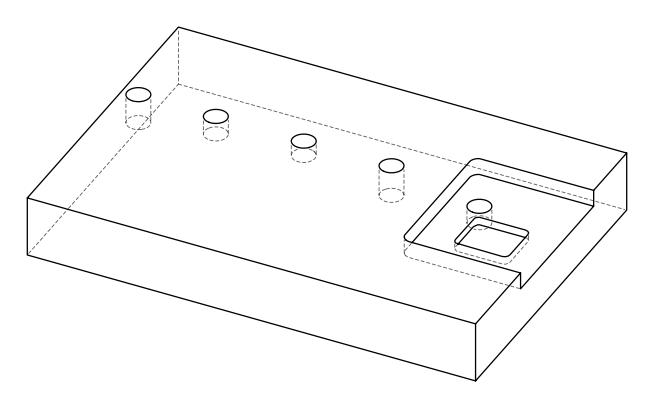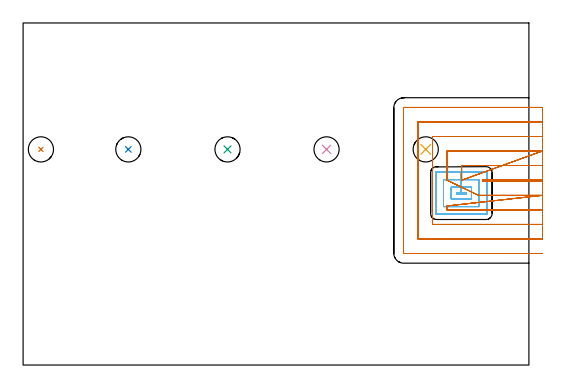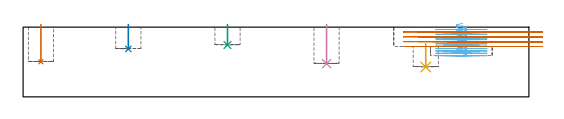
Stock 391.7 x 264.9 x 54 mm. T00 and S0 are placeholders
(PLAN: 7 operations, 2 tool changes, 24.8 min)
(1 INDEXABLE_INSERT_DRILL_BLIND_HOLE_FROM_SOLID | STEP1POCKET | NXT0302_010 | 0.12 min | 7924 mm3)
(2 INDEXABLE_INSERT_DRILL_BLIND_HOLE_FROM_SOLID_1 | STEP1POCKET_1 | NXT0302_010 | 0.08 min | 4972 mm3)
(3 INDEXABLE_INSERT_DRILL_BLIND_HOLE_FROM_SOLID_2 | STEP1POCKET_2 | NXT0302_010 | 0.07 min | 4077 mm3)
(4 INDEXABLE_INSERT_DRILL_BLIND_HOLE_FROM_SOLID_3 | STEP1POCKET_3 | NXT0302_010 | 0.12 min | 8373 mm3)
(5 INDEXABLE_INSERT_DRILL_BLIND_HOLE_FROM_SOLID_4 | STEP1POCKET_4 | NXT0302_010 | 0.08 min | 9146 mm3)
(6 MILL_RECTANGULAR_POCKET | POCKET_RECTANGULAR_STRAIGHT | UGT0201_007 | Follow Part, ap 2, ae 75% | 8.7 min | 42641 mm3)
(7 MILL_SLOT | SLOT_PARTIAL_RECTANGULAR | UGT0201_133 | Follow Part, ap 3.75, ae 75% | 15.67 min | 167221 mm3)
(TOOL NXT0302_010 | Index. Insert Drill 19.5mm [880-D1950L25-05] | D19.5 PA176 FL98 Z2)
(TOOL UGT0201_007 | End Mill 8 mm | D8 FL19 Z4)
(TOOL UGT0201_133 | Carbide End Mill 15.0 | D15 FL30 Z4)
(OP 1 INDEXABLE_INSERT_DRILL_BLIND_HOLE_FROM_SOLID)
G17 G21 G94 G90
T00 M6
G54
G17 G0 G90 X13.8 Y167. S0 M3
G43 Z64. H1
G94 G81 G98 Z27.2 F250. R56.
G80
M5
M2
(OP 2 INDEXABLE_INSERT_DRILL_BLIND_HOLE_FROM_SOLID_1)
G17 G21 G94 G90
T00 M6
G54
G17 G0 G90 X81.5 Y167. S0 M3
G43 Z64. H1
G94 G81 G98 Z37.1 F250. R56.
G80
M5
M2
(OP 3 INDEXABLE_INSERT_DRILL_BLIND_HOLE_FROM_SOLID_2)
G17 G21 G94 G90
T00 M6
G54
G17 G0 G90 X158.3 Y167. S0 M3
G43 Z64. H1
G94 G81 G98 Z40.1 F250. R56.
G80
M5
M2
(OP 4 INDEXABLE_INSERT_DRILL_BLIND_HOLE_FROM_SOLID_3)
G17 G21 G94 G90
T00 M6
G54
G17 G0 G90 X235. Y167. S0 M3
G43 Z64. H1
G94 G81 G98 Z25.7 F250. R56.
G80
M5
M2
(OP 5 INDEXABLE_INSERT_DRILL_BLIND_HOLE_FROM_SOLID_4)
G17 G21 G94 G90
T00 M6
G54
G17 G0 G90 X311.8 Y167. S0 M3
G43 Z64. H1
G94 G81 G98 Z23.1 F250. R41.
G80
M5
M2
(OP 6 MILL_RECTANGULAR_POCKET)
G17 G21 G94 G90
T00 M6
G54
G17 G0 G90 X340.469 Y133.6 S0 M3
G43 Z64. H0
Z57.
G94 G1 X335.6 Z55.695 F250.
Y132.7 Z55.454
X343.2 Z53.418
Y133.6 Z53.176
X339.4 Z52.158
X335.6 F500.
Y132.7
X343.2
Y133.6
X339.4
Y137.6
X331.6
Y128.7
X347.2
Y137.6
X339.4
Y143.6
X325.6
Y122.7
X353.2
Y143.6
X339.4
Y149.6
X320.2
G3 X319.6 Y149. R0.6
G1 Y117.3
G3 X320.2 Y116.7 R0.6
G1 X358.6
G3 X359.2 Y117.3 R0.6
G1 Y149.
G3 X358.6 Y149.6 R0.6
G1 X339.4
X338.4
G0 X340.469 Y133.6 Z55.158
G1 X335.6 Z53.854 F250.
Y132.7 Z53.612
X343.2 Z51.576
Y133.6 Z51.335
X339.4 Z50.317
X335.6 F500.
Y132.7
X343.2
Y133.6
X339.4
Y137.6
X331.6
Y128.7
X347.2
Y137.6
X339.4
Y143.6
X325.6
Y122.7
X353.2
Y143.6
X339.4
Y149.6
X320.2
G3 X319.6 Y149. R0.6
G1 Y117.3
G3 X320.2 Y116.7 R0.6
G1 X358.6
G3 X359.2 Y117.3 R0.6
G1 Y149.
G3 X358.6 Y149.6 R0.6
G1 X339.4
X338.4
G0 X340.469 Y133.6 Z53.317
G1 X335.6 Z52.012 F250.
Y132.7 Z51.771
X343.2 Z49.734
Y133.6 Z49.493
X339.4 Z48.475
X335.6 F500.
Y132.7
X343.2
Y133.6
X339.4
Y137.6
X331.6
Y128.7
X347.2
Y137.6
X339.4
Y143.6
X325.6
Y122.7
X353.2
Y143.6
X339.4
Y149.6
X320.2
G3 X319.6 Y149. R0.6
G1 Y117.3
G3 X320.2 Y116.7 R0.6
G1 X358.6
G3 X359.2 Y117.3 R0.6
G1 Y149.
G3 X358.6 Y149.6 R0.6
G1 X339.4
X338.4
G0 X340.469 Y133.6 Z51.475
G1 X335.6 Z50.17 F250.
Y132.7 Z49.929
X343.2 Z47.893
Y133.6 Z47.651
X339.4 Z46.633
X335.6 F500.
Y132.7
X343.2
Y133.6
X339.4
Y137.6
X331.6
Y128.7
X347.2
Y137.6
X339.4
Y143.6
X325.6
Y122.7
X353.2
Y143.6
X339.4
Y149.6
X320.2
G3 X319.6 Y149. R0.6
G1 Y117.3
G3 X320.2 Y116.7 R0.6
G1 X358.6
G3 X359.2 Y117.3 R0.6
G1 Y149.
G3 X358.6 Y149.6 R0.6
G1 X339.4
X338.4
G0 X340.469 Y133.6 Z49.633
G1 X335.6 Z48.329 F250.
Y132.7 Z48.087
X343.2 Z46.051
Y133.6 Z45.81
X339.4 Z44.792
X335.6 F500.
Y132.7
X343.2
Y133.6
X339.4
Y137.6
X331.6
Y128.7
X347.2
Y137.6
X339.4
Y143.6
X325.6
Y122.7
X353.2
Y143.6
X339.4
Y149.6
X320.2
G3 X319.6 Y149. R0.6
G1 Y117.3
G3 X320.2 Y116.7 R0.6
G1 X358.6
G3 X359.2 Y117.3 R0.6
G1 Y149.
G3 X358.6 Y149.6 R0.6
G1 X339.4
X338.4
G0 X340.469 Y133.6 Z47.792
G1 X335.6 Z46.487 F250.
Y132.7 Z46.246
X343.2 Z44.209
Y133.6 Z43.968
X339.4 Z42.95
X335.6 F500.
Y132.7
X343.2
Y133.6
X339.4
Y137.6
X331.6
Y128.7
X347.2
Y137.6
X339.4
Y143.6
X325.6
Y122.7
X353.2
Y143.6
X339.4
Y149.6
X320.2
G3 X319.6 Y149. R0.6
G1 Y117.3
G3 X320.2 Y116.7 R0.6
G1 X358.6
G3 X359.2 Y117.3 R0.6
G1 Y149.
G3 X358.6 Y149.6 R0.6
G1 X339.4
X338.4
G0 X340.469 Y133.6 Z45.95
G1 X335.6 Z44.645 F250.
Y132.7 Z44.404
X343.2 Z42.368
Y133.6 Z42.126
X339.4 Z41.108
X335.6 F500.
Y132.7
X343.2
Y133.6
X339.4
Y137.6
X331.6
Y128.7
X347.2
Y137.6
X339.4
Y143.6
X325.6
Y122.7
X353.2
Y143.6
X339.4
Y149.6
X320.2
G3 X319.6 Y149. R0.6
G1 Y117.3
G3 X320.2 Y116.7 R0.6
G1 X358.6
G3 X359.2 Y117.3 R0.6
G1 Y149.
G3 X358.6 Y149.6 R0.6
G1 X339.4
X338.4
G0 X340.469 Y133.6 Z44.108
G1 X335.6 Z42.804 F250.
Y132.7 Z42.562
X343.2 Z40.526
Y133.6 Z40.285
X339.4 Z39.267
X335.6 F500.
Y132.7
X343.2
Y133.6
X339.4
Y137.6
X331.6
Y128.7
X347.2
Y137.6
X339.4
Y143.6
X325.6
Y122.7
X353.2
Y143.6
X339.4
Y149.6
X320.2
G3 X319.6 Y149. R0.6
G1 Y117.3
G3 X320.2 Y116.7 R0.6
G1 X358.6
G3 X359.2 Y117.3 R0.6
G1 Y149.
G3 X358.6 Y149.6 R0.6
G1 X339.4
X338.4
G0 X340.469 Y133.6 Z42.267
G1 X335.6 Z40.962 F250.
Y132.7 Z40.721
X343.2 Z38.684
Y133.6 Z38.443
X339.4 Z37.425
X335.6 F500.
Y132.7
X343.2
Y133.6
X339.4
Y137.6
X331.6
Y128.7
X347.2
Y137.6
X339.4
Y143.6
X325.6
Y122.7
X353.2
Y143.6
X339.4
Y149.6
X320.2
G3 X319.6 Y149. R0.6
G1 Y117.3
G3 X320.2 Y116.7 R0.6
G1 X358.6
G3 X359.2 Y117.3 R0.6
G1 Y149.
G3 X358.6 Y149.6 R0.6
G1 X339.4
X338.4
G0 X340.469 Y133.6 Z40.425
G1 X335.6 Z39.12 F250.
Y132.7 Z38.879
X343.2 Z36.843
Y133.6 Z36.602
X339.4 Z35.583
X335.6 F500.
Y132.7
X343.2
Y133.6
X339.4
Y137.6
X331.6
Y128.7
X347.2
Y137.6
X339.4
Y143.6
X325.6
Y122.7
X353.2
Y143.6
X339.4
Y149.6
X320.2
G3 X319.6 Y149. R0.6
G1 Y117.3
G3 X320.2 Y116.7 R0.6
G1 X358.6
G3 X359.2 Y117.3 R0.6
G1 Y149.
G3 X358.6 Y149.6 R0.6
G1 X339.4
X338.4
G0 X340.469 Y133.6 Z38.583
G1 X335.6 Z37.279 F250.
Y132.7 Z37.037
X343.2 Z35.001
Y133.6 Z34.76
X339.4 Z33.742
X335.6 F500.
Y132.7
X343.2
Y133.6
X339.4
Y137.6
X331.6
Y128.7
X347.2
Y137.6
X339.4
Y143.6
X325.6
Y122.7
X353.2
Y143.6
X339.4
Y149.6
X320.2
G3 X319.6 Y149. R0.6
G1 Y117.3
G3 X320.2 Y116.7 R0.6
G1 X358.6
G3 X359.2 Y117.3 R0.6
G1 Y149.
G3 X358.6 Y149.6 R0.6
G1 X339.4
X338.4
G0 X340.469 Y133.6 Z36.742
G1 X335.6 Z35.437 F250.
Y132.7 Z35.196
X343.2 Z33.159
Y133.6 Z32.918
X339.4 Z31.9
X335.6 F500.
Y132.7
X343.2
Y133.6
X339.4
Y137.6
X331.6
Y128.7
X347.2
Y137.6
X339.4
Y143.6
X325.6
Y122.7
X353.2
Y143.6
X339.4
Y149.6
X320.2
G3 X319.6 Y149. R0.6
G1 Y117.3
G3 X320.2 Y116.7 R0.6
G1 X358.6
G3 X359.2 Y117.3 R0.6
G1 Y149.
G3 X358.6 Y149.6 R0.6
G1 X339.4
X338.4
G0 Z64.
M5
M2
(OP 7 MILL_SLOT)
G17 G21 G94 G90
T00 M6
G54
G17 G0 G90 X402.2 Y143.25 S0 M3
G43 Z64. H0
Z50.25
G94 G1 X399.2 F250.
X355.7 F500.
Y142.65
X399.2
X402.2 F250.
Y154.5
X399.2
X339.6 F500.
Y146.1
Y143.1 F250.
X402.2 Y165.75 F500.
X399.2 F250.
X328.35 F500.
Y146.1
Y143.1 F250.
X352.7 Y131.4 F500.
X355.7 F250.
X399.2 F500.
X402.2 F250.
X328.35 Y123.2 F500.
Y120.2 F250.
Y120.15 F500.
X399.2
X402.2 F250.
Y177.
X399.2
X317.1 F500.
Y108.9
X399.2
X402.2 F250.
Y188.25
X399.2
X305.85 F500.
Y97.65
X399.2
X402.2 F250.
Y199.5
X399.2
X294.8 F500.
G3 X294.6 Y199.3 R0.2
G1 Y86.6
G3 X294.8 Y86.4 R0.2
G1 X399.2
X402.2 F250.
G0 Y143.25 Z46.5
G1 X399.2
X355.7 F500.
Y142.65
X399.2
X402.2 F250.
Y154.5
X399.2
X339.6 F500.
Y146.1
Y143.1 F250.
X402.2 Y165.75 F500.
X399.2 F250.
X328.35 F500.
Y146.1
Y143.1 F250.
X352.7 Y131.4 F500.
X355.7 F250.
X399.2 F500.
X402.2 F250.
X328.35 Y123.2 F500.
Y120.2 F250.
Y120.15 F500.
X399.2
X402.2 F250.
Y177.
X399.2
X317.1 F500.
Y108.9
X399.2
X402.2 F250.
Y188.25
X399.2
X305.85 F500.
Y97.65
X399.2
X402.2 F250.
Y199.5
X399.2
X294.8 F500.
G3 X294.6 Y199.3 R0.2
G1 Y86.6
G3 X294.8 Y86.4 R0.2
G1 X399.2
X402.2 F250.
G0 Y143.25 Z42.75
G1 X399.2
X355.7 F500.
Y142.65
X399.2
X402.2 F250.
Y154.5
X399.2
X339.6 F500.
Y146.1
Y143.1 F250.
X402.2 Y165.75 F500.
X399.2 F250.
X328.35 F500.
Y146.1
Y143.1 F250.
X352.7 Y131.4 F500.
X355.7 F250.
X399.2 F500.
X402.2 F250.
X328.35 Y123.2 F500.
Y120.2 F250.
Y120.15 F500.
X399.2
X402.2 F250.
Y177.
X399.2
X317.1 F500.
Y108.9
X399.2
X402.2 F250.
Y188.25
X399.2
X305.85 F500.
Y97.65
X399.2
X402.2 F250.
Y199.5
X399.2
X294.8 F500.
G3 X294.6 Y199.3 R0.2
G1 Y86.6
G3 X294.8 Y86.4 R0.2
G1 X399.2
X402.2 F250.
G0 Y143.25 Z39.
G1 X399.2
X355.7 F500.
Y142.65
X399.2
X402.2 F250.
Y154.5
X399.2
X339.6 F500.
Y146.1
Y143.1 F250.
X402.2 Y165.75 F500.
X399.2 F250.
X328.35 F500.
Y146.1
Y143.1 F250.
X352.7 Y131.4 F500.
X355.7 F250.
X399.2 F500.
X402.2 F250.
X328.35 Y123.2 F500.
Y120.2 F250.
Y120.15 F500.
X399.2
X402.2 F250.
Y177.
X399.2
X317.1 F500.
Y108.9
X399.2
X402.2 F250.
Y188.25
X399.2
X305.85 F500.
Y97.65
X399.2
X402.2 F250.
Y199.5
X399.2
X294.8 F500.
G3 X294.6 Y199.3 R0.2
G1 Y86.6
G3 X294.8 Y86.4 R0.2
G1 X399.2
X402.2 F250.
G0 Z64.
M5
M2
